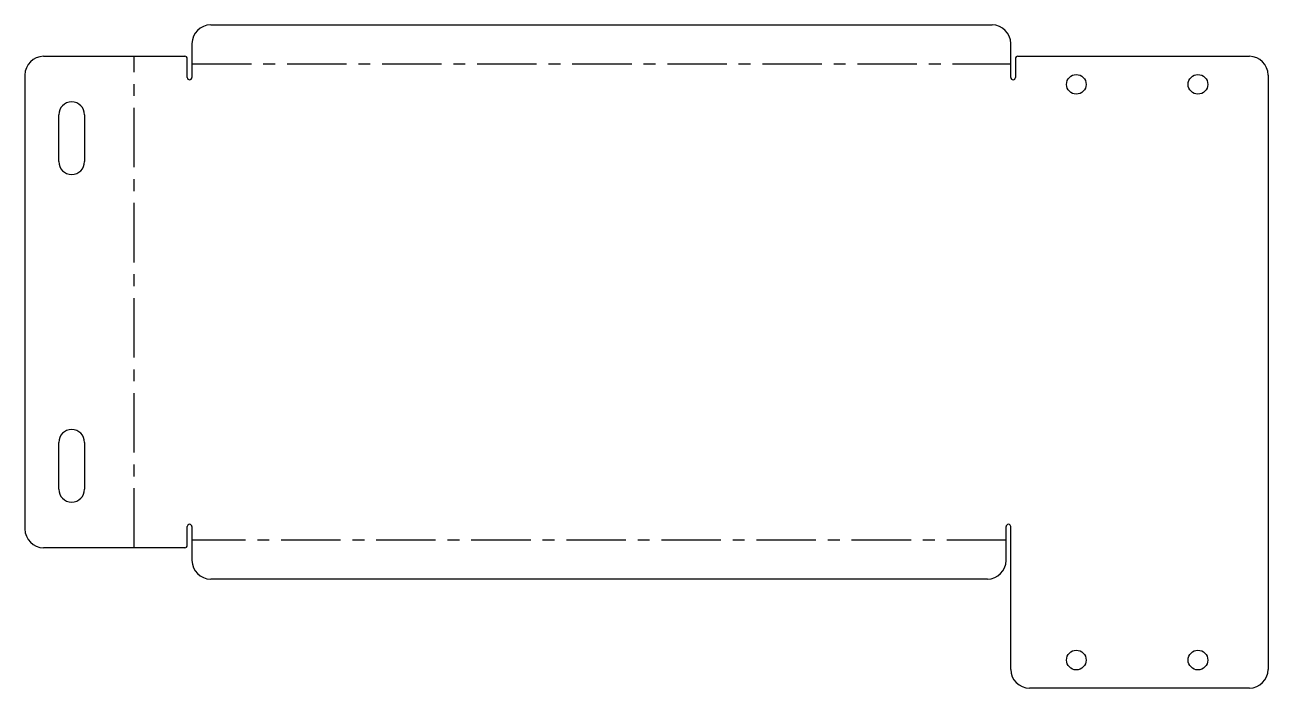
# Model space of a CAD drawing. Header units: millimetres. Extents: x -146 to 120, y -68 to 74.
import ezdxf

# ---------------------------------------------------------------- set-up
doc = ezdxf.new("R2010")
doc.units = ezdxf.units.MM
doc.linetypes.add('CENTERX2', pattern=[20.32, 12.7, -2.54, 2.54, -2.54])

msp = doc.modelspace()

# ---------------------------------------------------------------- linework, layer by layer
at = {"color": 7, "linetype": 'Continuous', "lineweight": 25}
for p, q in [((-106, 74.21), (61, 74.21)), ((-110, 70.21), (-110, 63)), ((65, 63), (65, 70.21)), ((-141.71, 67.5), (-111.5, 67.5)), ((-111, 63), (-111, 67)), ((66, 67), (66, 63)), ((66.5, 67.5), (116, 67.5)), ((-145.71, 63.5), (-145.71, -33.5)), ((120, 63.5), (120, -63.5)), ((-138.46, 45), (-138.46, 55)), ((-132.96, 55), (-132.96, 45)), ((-138.46, -25), (-138.46, -15)), ((-132.96, -15), (-132.96, -25)), ((-111, -37), (-111, -33)), ((-110, -33), (-110, -40.21)), ((64, -40.21), (64, -33)), ((65, -63.5), (65, -33)), ((-111.5, -37.5), (-141.71, -37.5)), ((60, -44.21), (-106, -44.21)), ((116, -67.5), (69, -67.5))]:
    msp.add_line(p, q, dxfattribs=at)
at = {"color": 7, "linetype": 'CENTERX2'}
for p, q in [((-122.36, -37.5), (-122.36, 67.5)), ((-110, 65.86), (65, 65.86)), ((64, -35.86), (-110, -35.86))]:
    msp.add_line(p, q, dxfattribs=at)
at = {"color": 7, "linetype": 'Continuous', "lineweight": 25}
for centre in [(79, 61.5), (105, 61.5), (79, -61.5), (105, -61.5)]:
    msp.add_circle(centre, 2.1, dxfattribs=at)
for centre, radius, start, end in [((-106, 70.21), 4, 90, 180), ((61, 70.21), 4, 0, 90), ((-141.71, 63.5), 4, 90, 180), ((-111.5, 67), 0.5, 0, 90), ((66.5, 67), 0.5, 90, 180), ((116, 63.5), 4, 0, 90), ((-110.5, 63), 0.5, 180, 0), ((65.5, 63), 0.5, 180, 360), ((-135.71, 55), 2.75, 0, 180), ((-135.71, 45), 2.75, 180, 0), ((-135.71, -15), 2.75, 0, 180), ((-135.71, -25), 2.75, 180, 0), ((-141.71, -33.5), 4, 180, 270), ((-110.5, -33), 0.5, 0, 180), ((64.5, -33), 0.5, 0, 180), ((-111.5, -37), 0.5, 270, 0), ((-106, -40.21), 4, 180, 270), ((60, -40.21), 4, 270, 0), ((69, -63.5), 4, 180, 270), ((116, -63.5), 4, 270, 0)]:
    msp.add_arc(centre, radius, start, end, dxfattribs=at)

doc.saveas('drawing.dxf')
